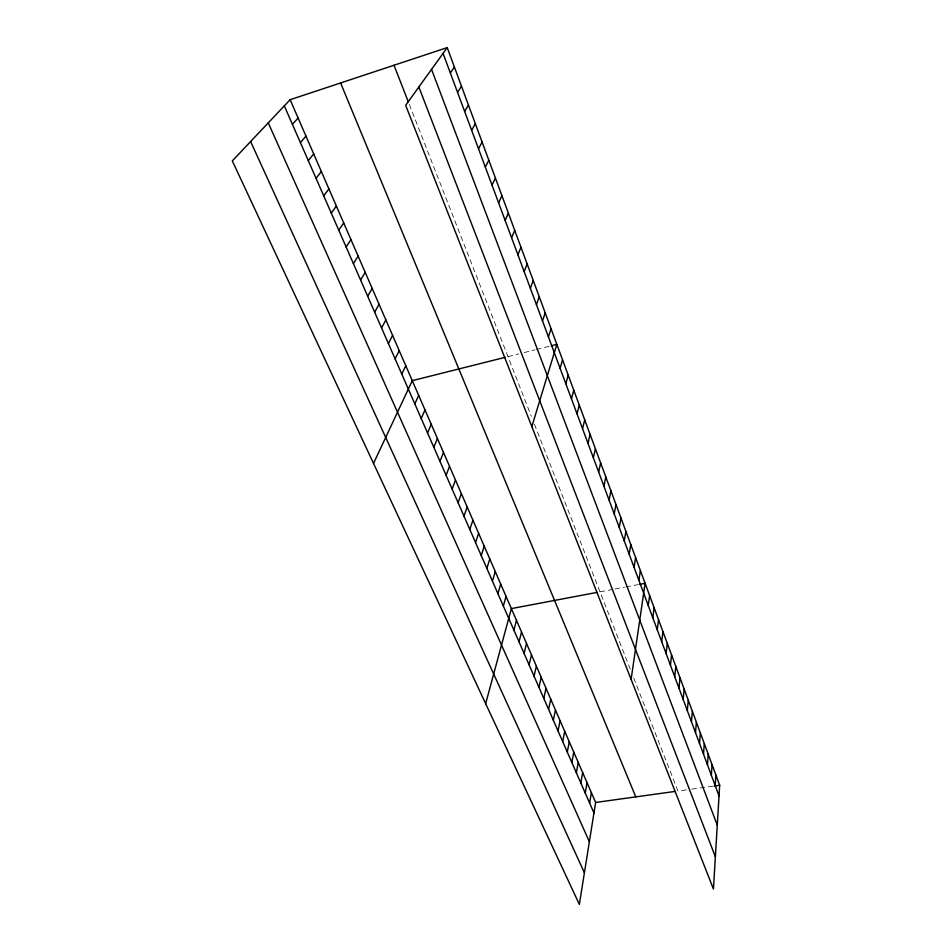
<?xml version="1.0" encoding="UTF-8"?>
<svg xmlns="http://www.w3.org/2000/svg" width="952" height="952" viewBox="0 0 952 952"><rect width="100%" height="100%" fill="white"/><g stroke="black" fill="none" stroke-linecap="round" stroke-linejoin="round"><path stroke-width="0.71" stroke-dasharray="4.76 3.57" d="M507.987 356.631L518.757 353.93M524.147 352.573L535 349.848M536.357 349.515L550.006 346.088M600.01 591.835L613.576 589.276M614.933 589.014L624.5 587.205M625.857 586.944L638.221 584.611M686.237 789.886L677.943 791.029L633.068 676.325M691.759 789.113L712.679 786.209M409.312 104.422L531.359 416.381M534.453 424.271L630.605 670.053"/><path stroke-width="1.43" d="M719.676 785.233L713.429 889.001L405.659 105.315L447.226 47.6L719.676 785.233L714.083 786.019M715.214 785.65L715.892 774.987M711.358 775.261L712.072 764.634M707.455 764.765L708.205 754.186M703.516 754.163L704.302 743.619M699.53 743.452L700.363 732.933M695.507 732.612L696.376 722.151M691.438 721.676L692.354 711.251M687.32 710.608L688.284 700.232M683.167 699.434L684.167 689.093M678.966 688.129L680.014 677.848M674.718 676.705L675.813 666.471M670.434 665.162L671.565 654.976M666.091 653.488L667.281 643.362M661.699 641.684L662.937 631.604M657.273 629.748L658.546 619.728M652.786 617.681L654.119 607.721M648.252 605.484L649.633 595.583M631.105 679.383L645.099 583.314L639.589 584.35M638.899 580.315L640.387 570.545M634.08 567.332L635.615 557.646M290.134 99.698L595.643 802.453L579.351 904.4L232.324 160.9L290.134 99.698L447.226 47.6M629.201 554.207L630.795 544.58M589.633 803.095L591.359 792.588M585.254 793.099L587.027 782.627M580.839 783.008L582.66 772.572M624.262 540.926L625.916 531.371M576.365 772.798L578.233 762.409M619.264 527.479L620.978 518.007M571.855 762.504L573.77 752.139M614.207 513.878L615.98 504.477M567.297 752.092L569.26 741.775M609.09 500.109L610.922 490.792M562.692 741.584L564.715 731.291M558.039 730.957L560.109 720.712M603.913 486.174L605.805 476.94M553.338 720.224L555.468 710.025M548.59 709.371L550.768 699.22M598.665 472.061L600.629 462.922M543.794 698.411L546.02 688.308M593.358 457.793L595.393 448.737M538.939 687.344L541.224 677.277M534.048 676.146L536.381 666.126M587.991 443.334L590.085 434.374M529.086 664.841L531.49 654.869M582.553 428.697L584.718 419.832M524.088 653.405L526.539 643.481M519.018 641.85L521.541 631.985M577.043 413.882L579.28 405.112M513.902 630.164L516.484 620.359M571.462 398.876L573.77 390.213M485.663 703.659L511.367 608.602L597.237 592.358M503.358 606.079L506.059 596.392M565.821 383.68L568.201 375.124M497.932 593.667L500.692 584.04M560.097 368.293L562.561 359.844M492.434 581.125L495.266 571.557M531.847 426.615L556.837 344.362L551.375 345.743M486.877 568.427L489.78 558.919M481.248 555.587L484.223 546.15M548.435 336.913L551.053 328.69M475.56 542.592L478.606 533.227M542.497 320.931L545.187 312.827M469.8 529.443L472.93 520.161M463.981 516.151L467.182 506.94M536.476 304.723L539.248 296.738M458.09 502.704L461.363 493.564M530.371 288.313L533.239 280.459M452.129 489.09L455.484 480.034M524.195 271.677L527.134 263.954M446.095 475.31L449.522 466.337M439.991 461.363L443.501 452.486M517.924 254.815L520.958 247.234M433.815 447.262L437.408 438.455M511.581 237.738L514.711 230.289M427.555 432.981L431.232 424.271M421.236 418.523L424.997 409.907M505.143 220.424L508.368 213.117M414.822 403.886L418.678 395.366M498.622 202.871L501.942 195.719M373.529 463.422L412.275 380.657L505.238 357.321M401.768 374.077L405.802 365.758M492.005 185.081L495.421 178.083M395.116 358.892L399.245 350.681M485.306 167.052L488.816 160.21M388.38 343.505L392.605 335.413M381.562 327.94L385.881 319.943M478.511 148.762L482.128 142.086M374.66 312.161L379.075 304.295M471.621 130.222L475.345 123.712M367.662 296.191L372.184 288.432M464.635 111.42L468.455 105.077M360.57 280.007L365.199 272.379M353.394 263.609L358.13 256.112M457.543 92.344L461.482 86.192M346.123 246.996L350.967 239.63M450.355 73.007L454.401 67.033M338.757 230.17L343.708 222.935M331.284 213.117L336.365 206.025M323.716 195.838L328.916 188.889M316.052 178.333L321.36 171.527M308.281 160.579L313.708 153.938M300.404 142.586L305.961 136.1M292.419 124.355L298.107 118.024M595.643 802.453L675.111 791.421M250.614 141.527L584.409 872.782M268.262 122.856L589.371 841.746M284.315 105.862L593.965 812.984M340.602 82.967L635.781 796.883M393.997 65.26L408.277 101.757M418.856 87.001L715.368 856.776M431.542 69.377L717.272 825.17M443.061 53.383L719.034 795.943"/></g></svg>
